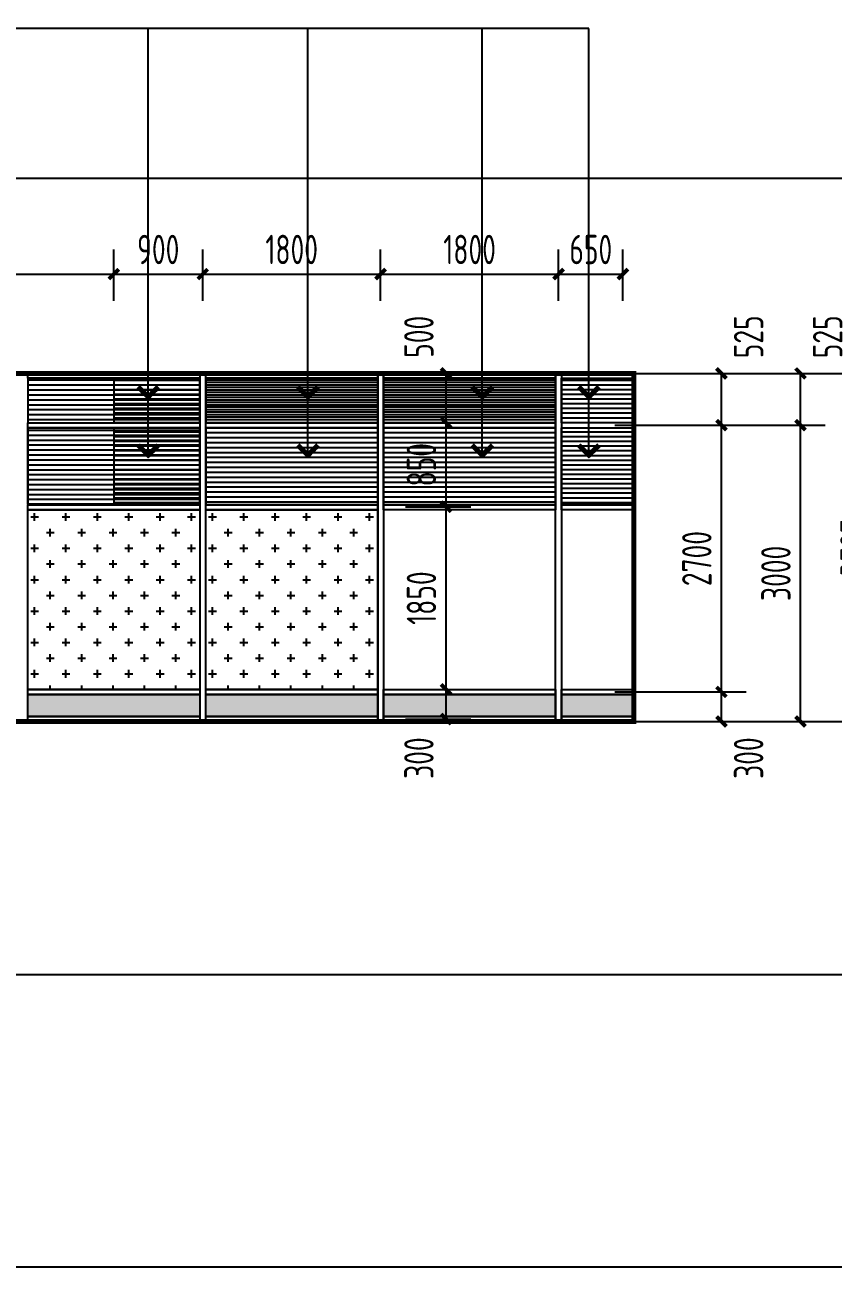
# Model space of a CAD drawing. Extents: x 72637 to 526294, y -245768 to 30884.
# Drawn here: x 315894 to 324072, y -110581 to -98005 of the extents above; entities that cross this region are included whole.
import ezdxf

# ---------------------------------------------------------------- set-up
doc = ezdxf.new("R2010")
doc.units = 0
doc.header["$LTSCALE"] = 10
doc.header["$MEASUREMENT"] = 0
for name, color, linetype in [('01-标注_尺寸', 124, 'Continuous'), ('01-标注_符号', 200, 'Continuous'), ('01-标注_轴线坐标', 132, 'Continuous'), ('05-填充_156', 156, 'Continuous'), ('05-填充_168', 168, 'Continuous'), ('A-C_玻璃幕墙', 140, 'Continuous'), ('E-立面轮廓', 241, 'Continuous')]:
    doc.layers.add(name, color=color, linetype=linetype)
doc.layers.add('04-不打印_辅助线', color=165, linetype='Continuous', plot=False)
doc.layers.add('DIM_MODI', color=6, linetype='Continuous', plot=False)
doc.styles.add('_TCH_DIM_T3', font='ROS1', dxfattribs={"width": 0.8, "bigfont": 'JD'})
doc.styles.add('logo-3', font='', dxfattribs={"width": 0.8})
doc.styles.get('logo-3').set_extended_font_data('SimSun')
doc.dimstyles.new('_TCH_ARCH&&100', dxfattribs={"dimtxt": 297.5, "dimasz": 100, "dimexe": 250, "dimexo": 300, "dimgap": 100, "dimtad": 1, "dimdec": 0, "dimzin": 0, "dimdsep": 46, "dimtxsty": '_TCH_DIM_T3', "dimblk": 'ARCHTICK', "dimcen": 0.09, "dimclrt": 7, "dimazin": 2, "dimtfac": 1, "dimtdec": 0, "dimtix": 1, "dimtmove": 2, "dimatfit": 3, "dimfxl": 0, "dimtolj": 1, "dimtzin": 0, "dimarcsym": 0})
doc.dimstyles.new('副本 ISO-1', dxfattribs={"dimtxt": 2.5, "dimasz": 1.5, "dimexe": 1.25, "dimexo": 0.625, "dimtad": 1, "dimdec": 0, "dimtxsty": 'logo-3', "dimblk": 'ARCHTICK', "dimcen": 2.5, "dimdle": 1, "dimadec": 0, "dimazin": 0, "dimtfac": 1, "dimtdec": 0, "dimtix": 1, "dimtmove": 0, "dimatfit": 3, "dimldrblk": 'AR', "dimfxl": 0, "dimarcsym": 0})
pattern_1 = [(0, (288166.377, -130556.814), (2e-14, 47.625), [])]

# ---------------------------------------------------------------- blocks, each defined once
blk = doc.blocks.new('*U167')
at = {"layer": '05-填充_168'}
h = blk.add_hatch(color=256, dxfattribs=at)
h.dxf.hatch_style = 1
h.paths.add_polyline_path([(1740, 50), (0, 50), (0, 275), (1740, 275)])
for points in [[(1740, 275), (0, 275), (0, 325), (1740, 325)], [(1740, 50), (0, 50), (0, 275), (1740, 275)], [(1740, 0), (0, 0), (0, 50), (1740, 50)]]:
    blk.add_lwpolyline(points, close=True)
blk = doc.blocks.new('*U436')
at = {"layer": '05-填充_156'}
h = blk.add_hatch(dxfattribs=at)
h.set_pattern_fill('_USER', color=256, scale=50, pattern_type=0)
h.set_pattern_definition([(0, (940, 50), (0, 50), [])])
h.paths.add_polyline_path([(0, 50), (1740, 50), (1740, 500), (0, 500)])
for points in [[(1740, 500), (0, 500), (0, 550), (1740, 550)], [(0, 50), (1740, 50), (1740, 500), (0, 500)], [(1740, 0), (0, 0), (0, 50), (1740, 50)]]:
    blk.add_lwpolyline(points, close=True)
blk = doc.blocks.new('*U437')
at = {"layer": '05-填充_168'}
h = blk.add_hatch(color=256, dxfattribs=at)
h.dxf.hatch_style = 1
h.paths.add_polyline_path([(732, 50), (0, 50), (0, 275), (732, 275)])
for points in [[(732, 275), (0, 275), (0, 325), (732, 325)], [(732, 50), (0, 50), (0, 275), (732, 275)], [(732, 0), (0, 0), (0, 50), (732, 50)]]:
    blk.add_lwpolyline(points, close=True)
blk = doc.blocks.new('_ArchTick')
at = {"color": 0, "linetype": 'ByBlock', "const_width": 0.4}
blk.add_lwpolyline([(-0.5, -0.5), (0.5, 0.5)], dxfattribs=at)
blk = doc.blocks.new('*X11')
at = {"color": 0}
for p, q in [((-1012.3036, 1692.7141), (-1012.3036, 1692.7306)), ((-1012.3035, 1692.7307), (-1012.2918, 1692.7307)), ((-1012.3026, 1692.7131), (-1012.3026, 1692.7316)), ((-1012.3025, 1692.7317), (-1012.2928, 1692.7317)), ((-1012.3016, 1692.7121), (-1012.3016, 1692.7326)), ((-1012.3015, 1692.7327), (-1012.2938, 1692.7327)), ((-1012.3006, 1692.7111), (-1012.3006, 1692.7336)), ((-1012.3005, 1692.7337), (-1012.2948, 1692.7337)), ((-1012.2996, 1692.7101), (-1012.2996, 1692.7346)), ((-1012.2995, 1692.7347), (-1012.2958, 1692.7347)), ((-1012.2986, 1692.7091), (-1012.2986, 1692.7356)), ((-1012.2985, 1692.7357), (-1012.2968, 1692.7357)), ((-1012.2976, 1692.7081), (-1012.2976, 1692.7364)), ((-1012.2966, 1692.7071), (-1012.2966, 1692.7354)), ((-1012.2956, 1692.7061), (-1012.2956, 1692.7344)), ((-1012.2946, 1692.7051), (-1012.2946, 1692.7334)), ((-1012.2936, 1692.7041), (-1012.2936, 1692.7324)), ((-1012.2926, 1692.7031), (-1012.2926, 1692.7314)), ((-1012.2916, 1692.7021), (-1012.2916, 1692.7304)), ((-1012.3116, 1692.7221), (-1012.3116, 1692.7226)), ((-1012.3115, 1692.7227), (-1012.2838, 1692.7227)), ((-1012.3111, 1692.7217), (-1012.2828, 1692.7217)), ((-1012.3106, 1692.7211), (-1012.3106, 1692.7236)), ((-1012.3105, 1692.7237), (-1012.2848, 1692.7237)), ((-1012.3101, 1692.7207), (-1012.2818, 1692.7207)), ((-1012.3096, 1692.7201), (-1012.3096, 1692.7246)), ((-1012.3095, 1692.7247), (-1012.2858, 1692.7247)), ((-1012.3091, 1692.7197), (-1012.2808, 1692.7197)), ((-1012.3086, 1692.7191), (-1012.3086, 1692.7256)), ((-1012.3085, 1692.7257), (-1012.2868, 1692.7257)), ((-1012.3081, 1692.7187), (-1012.2798, 1692.7187)), ((-1012.3076, 1692.7181), (-1012.3076, 1692.7266)), ((-1012.3075, 1692.7267), (-1012.2878, 1692.7267)), ((-1012.3071, 1692.7177), (-1012.2788, 1692.7177)), ((-1012.3066, 1692.7171), (-1012.3066, 1692.7276)), ((-1012.3065, 1692.7277), (-1012.2888, 1692.7277)), ((-1012.3061, 1692.7167), (-1012.2778, 1692.7167)), ((-1012.3056, 1692.7161), (-1012.3056, 1692.7286)), ((-1012.3055, 1692.7287), (-1012.2898, 1692.7287)), ((-1012.3051, 1692.7157), (-1012.2768, 1692.7157)), ((-1012.3046, 1692.7151), (-1012.3046, 1692.7296)), ((-1012.3045, 1692.7297), (-1012.2908, 1692.7297)), ((-1012.3041, 1692.7147), (-1012.2758, 1692.7147)), ((-1012.3031, 1692.7137), (-1012.2748, 1692.7137)), ((-1012.3021, 1692.7127), (-1012.2738, 1692.7127)), ((-1012.3011, 1692.7117), (-1012.2728, 1692.7117)), ((-1012.3001, 1692.7107), (-1012.2718, 1692.7107)), ((-1012.2991, 1692.7097), (-1012.2708, 1692.7097)), ((-1012.2981, 1692.7087), (-1012.2698, 1692.7087)), ((-1012.2971, 1692.7077), (-1012.2688, 1692.7077)), ((-1012.2961, 1692.7067), (-1012.2678, 1692.7067)), ((-1012.2951, 1692.7057), (-1012.2668, 1692.7057)), ((-1012.2941, 1692.7047), (-1012.2658, 1692.7047)), ((-1012.2931, 1692.7037), (-1012.2648, 1692.7037)), ((-1012.2921, 1692.7027), (-1012.2638, 1692.7027)), ((-1012.2911, 1692.7017), (-1012.2628, 1692.7017)), ((-1012.2906, 1692.7011), (-1012.2906, 1692.7294)), ((-1012.2901, 1692.7007), (-1012.2618, 1692.7007)), ((-1012.2896, 1692.7001), (-1012.2896, 1692.7284)), ((-1012.2891, 1692.6997), (-1012.2608, 1692.6997)), ((-1012.2886, 1692.6991), (-1012.2886, 1692.7274)), ((-1012.2881, 1692.6987), (-1012.2598, 1692.6987)), ((-1012.2876, 1692.6981), (-1012.2876, 1692.7264)), ((-1012.2871, 1692.6977), (-1012.2588, 1692.6977)), ((-1012.2866, 1692.6971), (-1012.2866, 1692.7254)), ((-1012.2861, 1692.6967), (-1012.2578, 1692.6967)), ((-1012.2856, 1692.6961), (-1012.2856, 1692.7244)), ((-1012.2851, 1692.6957), (-1012.2568, 1692.6957)), ((-1012.2846, 1692.6951), (-1012.2846, 1692.7234)), ((-1012.2841, 1692.6947), (-1012.2558, 1692.6947)), ((-1012.2836, 1692.6941), (-1012.2836, 1692.7224)), ((-1012.2831, 1692.6937), (-1012.2548, 1692.6937)), ((-1012.2826, 1692.6931), (-1012.2826, 1692.7214)), ((-1012.2821, 1692.6927), (-1012.2538, 1692.6927)), ((-1012.2816, 1692.6921), (-1012.2816, 1692.7204)), ((-1012.2811, 1692.6917), (-1012.2528, 1692.6917)), ((-1012.2806, 1692.6911), (-1012.2806, 1692.7194)), ((-1012.2801, 1692.6907), (-1012.2518, 1692.6907)), ((-1012.2796, 1692.6901), (-1012.2796, 1692.7184)), ((-1012.2791, 1692.6897), (-1012.2508, 1692.6897)), ((-1012.2786, 1692.6891), (-1012.2786, 1692.7174)), ((-1012.2781, 1692.6887), (-1012.2498, 1692.6887)), ((-1012.2776, 1692.6881), (-1012.2776, 1692.7164)), ((-1012.2771, 1692.6877), (-1012.2488, 1692.6877)), ((-1012.2766, 1692.6871), (-1012.2766, 1692.7154)), ((-1012.2766, 1692.6527), (-1012.2483, 1692.6527)), ((-1012.2766, 1692.6244), (-1012.2766, 1692.6527)), ((-1012.2761, 1692.6867), (-1012.2478, 1692.6867)), ((-1012.2756, 1692.6861), (-1012.2756, 1692.7144)), ((-1012.2756, 1692.6537), (-1012.2473, 1692.6537)), ((-1012.2756, 1692.6254), (-1012.2756, 1692.6537)), ((-1012.2751, 1692.6857), (-1012.2468, 1692.6857)), ((-1012.2746, 1692.6851), (-1012.2746, 1692.7134)), ((-1012.2746, 1692.6547), (-1012.2463, 1692.6547)), ((-1012.2746, 1692.6264), (-1012.2746, 1692.6547)), ((-1012.2741, 1692.6847), (-1012.2458, 1692.6847)), ((-1012.2736, 1692.6841), (-1012.2736, 1692.7124)), ((-1012.2736, 1692.6557), (-1012.2453, 1692.6557)), ((-1012.2736, 1692.6274), (-1012.2736, 1692.6557)), ((-1012.2731, 1692.6837), (-1012.2448, 1692.6837)), ((-1012.2726, 1692.6831), (-1012.2726, 1692.7114)), ((-1012.2726, 1692.6567), (-1012.2443, 1692.6567)), ((-1012.2726, 1692.6284), (-1012.2726, 1692.6567)), ((-1012.2721, 1692.6827), (-1012.2438, 1692.6827)), ((-1012.2716, 1692.6821), (-1012.2716, 1692.7104)), ((-1012.2716, 1692.6577), (-1012.2433, 1692.6577)), ((-1012.2716, 1692.6294), (-1012.2716, 1692.6577)), ((-1012.2711, 1692.6817), (-1012.2428, 1692.6817)), ((-1012.2706, 1692.6811), (-1012.2706, 1692.7094)), ((-1012.2706, 1692.6587), (-1012.2423, 1692.6587)), ((-1012.2706, 1692.6304), (-1012.2706, 1692.6587)), ((-1012.2701, 1692.6807), (-1012.2418, 1692.6807)), ((-1012.2696, 1692.6801), (-1012.2696, 1692.7084)), ((-1012.2696, 1692.6597), (-1012.2413, 1692.6597)), ((-1012.2696, 1692.6314), (-1012.2696, 1692.6597)), ((-1012.2691, 1692.6797), (-1012.2408, 1692.6797)), ((-1012.2686, 1692.6791), (-1012.2686, 1692.7074)), ((-1012.2686, 1692.6607), (-1012.2403, 1692.6607)), ((-1012.2686, 1692.6324), (-1012.2686, 1692.6607)), ((-1012.2681, 1692.6787), (-1012.2398, 1692.6787)), ((-1012.2676, 1692.6781), (-1012.2676, 1692.7064)), ((-1012.2676, 1692.6617), (-1012.2393, 1692.6617)), ((-1012.2676, 1692.6334), (-1012.2676, 1692.6617)), ((-1012.2671, 1692.6777), (-1012.2388, 1692.6777)), ((-1012.2666, 1692.6771), (-1012.2666, 1692.7054)), ((-1012.2666, 1692.6627), (-1012.2383, 1692.6627)), ((-1012.2666, 1692.6344), (-1012.2666, 1692.6627)), ((-1012.2661, 1692.6767), (-1012.2378, 1692.6767)), ((-1012.2656, 1692.6761), (-1012.2656, 1692.7044)), ((-1012.2656, 1692.6637), (-1012.2373, 1692.6637)), ((-1012.2656, 1692.6354), (-1012.2656, 1692.6637)), ((-1012.2651, 1692.6757), (-1012.2368, 1692.6757)), ((-1012.2646, 1692.6751), (-1012.2646, 1692.7034)), ((-1012.2646, 1692.6647), (-1012.2363, 1692.6647)), ((-1012.2646, 1692.6364), (-1012.2646, 1692.6647)), ((-1012.2641, 1692.6747), (-1012.2358, 1692.6747)), ((-1012.2636, 1692.6741), (-1012.2636, 1692.7024)), ((-1012.2636, 1692.6657), (-1012.2353, 1692.6657)), ((-1012.2636, 1692.6374), (-1012.2636, 1692.6657)), ((-1012.2631, 1692.6737), (-1012.2348, 1692.6737)), ((-1012.2626, 1692.6731), (-1012.2626, 1692.7014)), ((-1012.2626, 1692.6667), (-1012.2343, 1692.6667)), ((-1012.2626, 1692.6384), (-1012.2626, 1692.6667)), ((-1012.2621, 1692.6727), (-1012.2338, 1692.6727)), ((-1012.2616, 1692.6721), (-1012.2616, 1692.7004)), ((-1012.2616, 1692.6677), (-1012.2333, 1692.6677)), ((-1012.2616, 1692.6394), (-1012.2616, 1692.6677)), ((-1012.2611, 1692.6717), (-1012.2328, 1692.6717)), ((-1012.2606, 1692.6711), (-1012.2606, 1692.6994)), ((-1012.2606, 1692.6687), (-1012.2323, 1692.6687)), ((-1012.2606, 1692.6404), (-1012.2606, 1692.6687)), ((-1012.2601, 1692.6707), (-1012.2318, 1692.6707)), ((-1012.2596, 1692.6701), (-1012.2596, 1692.6984)), ((-1012.2596, 1692.6697), (-1012.2313, 1692.6697)), ((-1012.2596, 1692.6414), (-1012.2596, 1692.6697)), ((-1012.2586, 1692.6424), (-1012.2586, 1692.6974)), ((-1012.2576, 1692.6434), (-1012.2576, 1692.6964)), ((-1012.2566, 1692.6444), (-1012.2566, 1692.6954)), ((-1012.2556, 1692.6454), (-1012.2556, 1692.6944)), ((-1012.2546, 1692.6464), (-1012.2546, 1692.6934)), ((-1012.2536, 1692.6474), (-1012.2536, 1692.6924)), ((-1012.2526, 1692.6484), (-1012.2526, 1692.6914)), ((-1012.2516, 1692.6494), (-1012.2516, 1692.6904)), ((-1012.2506, 1692.6504), (-1012.2506, 1692.6894)), ((-1012.2496, 1692.6514), (-1012.2496, 1692.6884)), ((-1012.2486, 1692.6524), (-1012.2486, 1692.6874)), ((-1012.2476, 1692.6534), (-1012.2476, 1692.6864)), ((-1012.2466, 1692.6544), (-1012.2466, 1692.6854)), ((-1012.2456, 1692.6554), (-1012.2456, 1692.6844)), ((-1012.2446, 1692.6564), (-1012.2446, 1692.6834)), ((-1012.2436, 1692.6574), (-1012.2436, 1692.6824)), ((-1012.2426, 1692.6584), (-1012.2426, 1692.6814)), ((-1012.2416, 1692.6594), (-1012.2416, 1692.6804)), ((-1012.2406, 1692.6604), (-1012.2406, 1692.6794)), ((-1012.2396, 1692.6614), (-1012.2396, 1692.6784)), ((-1012.2386, 1692.6624), (-1012.2386, 1692.6774)), ((-1012.2376, 1692.6634), (-1012.2376, 1692.6764)), ((-1012.2366, 1692.6644), (-1012.2366, 1692.6754)), ((-1012.2356, 1692.6654), (-1012.2356, 1692.6744)), ((-1012.2346, 1692.6664), (-1012.2346, 1692.6734)), ((-1012.2336, 1692.6674), (-1012.2336, 1692.6724)), ((-1012.2326, 1692.6684), (-1012.2326, 1692.6714)), ((-1012.2316, 1692.6694), (-1012.2316, 1692.6704)), ((-1012.3116, 1692.6177), (-1012.2833, 1692.6177)), ((-1012.3116, 1692.6172), (-1012.3116, 1692.6177)), ((-1012.3111, 1692.6167), (-1012.2843, 1692.6167)), ((-1012.3106, 1692.6187), (-1012.2823, 1692.6187)), ((-1012.3106, 1692.6162), (-1012.3106, 1692.6187)), ((-1012.3101, 1692.6157), (-1012.2853, 1692.6157)), ((-1012.3096, 1692.6197), (-1012.2813, 1692.6197)), ((-1012.3096, 1692.6152), (-1012.3096, 1692.6197)), ((-1012.3091, 1692.6147), (-1012.2863, 1692.6147)), ((-1012.3086, 1692.6207), (-1012.2803, 1692.6207)), ((-1012.3086, 1692.6142), (-1012.3086, 1692.6207)), ((-1012.3081, 1692.6137), (-1012.2873, 1692.6137)), ((-1012.3076, 1692.6217), (-1012.2793, 1692.6217)), ((-1012.3076, 1692.6132), (-1012.3076, 1692.6217)), ((-1012.3071, 1692.6127), (-1012.2883, 1692.6127)), ((-1012.3066, 1692.6227), (-1012.2783, 1692.6227)), ((-1012.3066, 1692.6122), (-1012.3066, 1692.6227)), ((-1012.3061, 1692.6117), (-1012.2893, 1692.6117)), ((-1012.3056, 1692.6237), (-1012.2773, 1692.6237)), ((-1012.3056, 1692.6112), (-1012.3056, 1692.6237)), ((-1012.3051, 1692.6107), (-1012.2903, 1692.6107)), ((-1012.3046, 1692.6247), (-1012.2763, 1692.6247)), ((-1012.3046, 1692.6102), (-1012.3046, 1692.6247)), ((-1012.3041, 1692.6097), (-1012.2913, 1692.6097)), ((-1012.3036, 1692.6257), (-1012.2753, 1692.6257)), ((-1012.3036, 1692.6092), (-1012.3036, 1692.6257)), ((-1012.3031, 1692.6087), (-1012.2923, 1692.6087)), ((-1012.3026, 1692.6267), (-1012.2743, 1692.6267)), ((-1012.3026, 1692.6082), (-1012.3026, 1692.6267)), ((-1012.3021, 1692.6077), (-1012.2933, 1692.6077)), ((-1012.3016, 1692.6277), (-1012.2733, 1692.6277)), ((-1012.3016, 1692.6072), (-1012.3016, 1692.6277)), ((-1012.3011, 1692.6067), (-1012.2943, 1692.6067)), ((-1012.3006, 1692.6287), (-1012.2723, 1692.6287)), ((-1012.3006, 1692.6062), (-1012.3006, 1692.6287)), ((-1012.3001, 1692.6057), (-1012.2953, 1692.6057)), ((-1012.2996, 1692.6297), (-1012.2713, 1692.6297)), ((-1012.2996, 1692.6052), (-1012.2996, 1692.6297)), ((-1012.2991, 1692.6047), (-1012.2963, 1692.6047)), ((-1012.2986, 1692.6307), (-1012.2703, 1692.6307)), ((-1012.2986, 1692.6042), (-1012.2986, 1692.6307)), ((-1012.2981, 1692.6037), (-1012.2973, 1692.6037)), ((-1012.2976, 1692.6317), (-1012.2693, 1692.6317)), ((-1012.2976, 1692.6034), (-1012.2976, 1692.6317)), ((-1012.2966, 1692.6327), (-1012.2683, 1692.6327)), ((-1012.2966, 1692.6044), (-1012.2966, 1692.6327)), ((-1012.2956, 1692.6337), (-1012.2673, 1692.6337)), ((-1012.2956, 1692.6054), (-1012.2956, 1692.6337)), ((-1012.2946, 1692.6347), (-1012.2663, 1692.6347)), ((-1012.2946, 1692.6064), (-1012.2946, 1692.6347)), ((-1012.2936, 1692.6357), (-1012.2653, 1692.6357)), ((-1012.2936, 1692.6074), (-1012.2936, 1692.6357)), ((-1012.2926, 1692.6367), (-1012.2643, 1692.6367)), ((-1012.2926, 1692.6084), (-1012.2926, 1692.6367)), ((-1012.2916, 1692.6377), (-1012.2633, 1692.6377)), ((-1012.2916, 1692.6094), (-1012.2916, 1692.6377)), ((-1012.2906, 1692.6387), (-1012.2623, 1692.6387)), ((-1012.2906, 1692.6104), (-1012.2906, 1692.6387)), ((-1012.2896, 1692.6397), (-1012.2613, 1692.6397)), ((-1012.2896, 1692.6114), (-1012.2896, 1692.6397)), ((-1012.2886, 1692.6407), (-1012.2603, 1692.6407)), ((-1012.2886, 1692.6124), (-1012.2886, 1692.6407)), ((-1012.2876, 1692.6417), (-1012.2593, 1692.6417)), ((-1012.2876, 1692.6134), (-1012.2876, 1692.6417)), ((-1012.2866, 1692.6427), (-1012.2583, 1692.6427)), ((-1012.2866, 1692.6144), (-1012.2866, 1692.6427)), ((-1012.2856, 1692.6437), (-1012.2573, 1692.6437)), ((-1012.2856, 1692.6154), (-1012.2856, 1692.6437)), ((-1012.2846, 1692.6447), (-1012.2563, 1692.6447)), ((-1012.2846, 1692.6164), (-1012.2846, 1692.6447)), ((-1012.2836, 1692.6457), (-1012.2553, 1692.6457)), ((-1012.2836, 1692.6174), (-1012.2836, 1692.6457)), ((-1012.2826, 1692.6467), (-1012.2543, 1692.6467)), ((-1012.2826, 1692.6184), (-1012.2826, 1692.6467)), ((-1012.2816, 1692.6477), (-1012.2533, 1692.6477)), ((-1012.2816, 1692.6194), (-1012.2816, 1692.6477)), ((-1012.2806, 1692.6487), (-1012.2523, 1692.6487)), ((-1012.2806, 1692.6204), (-1012.2806, 1692.6487)), ((-1012.2796, 1692.6497), (-1012.2513, 1692.6497)), ((-1012.2796, 1692.6214), (-1012.2796, 1692.6497)), ((-1012.2786, 1692.6507), (-1012.2503, 1692.6507)), ((-1012.2786, 1692.6224), (-1012.2786, 1692.6507)), ((-1012.2776, 1692.6517), (-1012.2493, 1692.6517)), ((-1012.2776, 1692.6234), (-1012.2776, 1692.6517))]:
    blk.add_line(p, q, dxfattribs=at)
blk = doc.blocks.new('A-ARROW')
blk.add_lwpolyline([(0.0808, 0.0525), (0.0666, 0.0666), (0, 0), (0.0666, -0.0666), (0.0808, -0.0525), (0.0283, 0)], close=True)
at = {"rotation": 180}
blk.add_blockref('*X11', (-1012.2311, 1692.6699), dxfattribs=at)
blk = doc.blocks.new('AR')
at = {"xscale": -21.59999999986031, "yscale": 21.59999999999127, "zscale": 21.6, "rotation": 359.9999997162888}
blk.add_blockref('A-ARROW', (0, 0), dxfattribs=at)
blk = doc.blocks.new('*U2262')
at = {"layer": 'A-C_玻璃幕墙'}
blk.add_line((-635, 0), (1105, 0), dxfattribs=at)
blk = doc.blocks.new('*U2263')
at = {"layer": 'A-C_玻璃幕墙', "color": 0, "linetype": 'ByBlock', "lineweight": -2, "transparency": 16777216}
for p in [(0, 0), (0, -50), (0, -100), (0, -150), (0, -200), (0, -250), (0, -300), (0, -350)]:
    blk.add_blockref('*U2262', p, dxfattribs=at)
blk = doc.blocks.new('*U2292')
at = {"layer": 'A-C_玻璃幕墙'}
blk.add_line((-635, 0), (1105, 0), dxfattribs=at)
blk = doc.blocks.new('*U2293')
at = {"layer": 'A-C_玻璃幕墙', "color": 0, "linetype": 'ByBlock', "lineweight": -2, "transparency": 16777216}
for p in [(0, 0), (0, -50), (0, -100), (0, -150), (0, -200), (0, -250), (0, -300), (0, -350), (0, -400), (0, -450), (0, -500), (0, -550), (0, -600), (0, -650), (0, -700), (0, -750)]:
    blk.add_blockref('*U2292', p, dxfattribs=at)
blk = doc.blocks.new('*U2294')
at = {"layer": 'A-C_玻璃幕墙'}
blk.add_line((-635, 0), (1105, 0), dxfattribs=at)
blk = doc.blocks.new('*U2295')
at = {"layer": 'A-C_玻璃幕墙', "color": 0, "linetype": 'ByBlock', "lineweight": -2, "transparency": 16777216}
for p in [(0, 0), (0, -50), (0, -100), (0, -150), (0, -200), (0, -250), (0, -300), (0, -350)]:
    blk.add_blockref('*U2294', p, dxfattribs=at)
blk = doc.blocks.new('*U2296')
at = {"layer": 'A-C_玻璃幕墙'}
blk.add_line((-635, 0), (1105, 0), dxfattribs=at)
blk = doc.blocks.new('*U2297')
at = {"layer": 'A-C_玻璃幕墙', "color": 0, "linetype": 'ByBlock', "lineweight": -2, "transparency": 16777216}
for p in [(0, 0), (0, -50), (0, -100), (0, -150), (0, -200), (0, -250), (0, -300), (0, -350), (0, -400), (0, -450), (0, -500), (0, -550), (0, -600), (0, -650), (0, -700), (0, -750)]:
    blk.add_blockref('*U2296', p, dxfattribs=at)
blk = doc.blocks.new('*D2559')
at = {"layer": '01-标注_轴线坐标', "color": 0, "lineweight": -2, "transparency": 16777216}
for p, q in [((323492, -101533), (324792, -101533)), ((324542, -105058), (324542, -101533)), ((323492, -105058), (324792, -105058))]:
    blk.add_line(p, q, dxfattribs=at)
at = {"layer": 'Defpoints', "color": 0, "transparency": 16777216}
for p in [(323192, -101533), (324542, -101533), (323192, -105058)]:
    blk.add_point(p, dxfattribs=at)
at = {"layer": '01-标注_轴线坐标', "color": 0, "lineweight": -2, "transparency": 16777216, "xscale": 100, "yscale": 100, "zscale": 100}
for p, rotation in [((324542, -101533), 90), ((324542, -105058), 270)]:
    blk.add_blockref('_ArchTick', p, dxfattribs=dict(at, rotation=rotation))
at = {"layer": '01-标注_轴线坐标', "color": 7, "transparency": 16777216, "insert": (324293, -103295), "char_height": 297.5, "attachment_point": 5, "rotation": 90, "style": '_TCH_DIM_T3'}
blk.add_mtext('\\A1;3525', dxfattribs=at)
blk = doc.blocks.new('*D2560')
at = {"layer": '01-标注_轴线坐标', "color": 0, "lineweight": -2, "transparency": 16777216}
for p, q in [((322665, -102058), (323992, -102058)), ((323742, -105058), (323742, -102058)), ((322665, -105058), (323992, -105058))]:
    blk.add_line(p, q, dxfattribs=at)
at = {"layer": 'Defpoints', "color": 0, "transparency": 16777216}
for p in [(322365, -102058), (323742, -102058), (322365, -105058)]:
    blk.add_point(p, dxfattribs=at)
at = {"layer": '01-标注_轴线坐标', "color": 0, "lineweight": -2, "transparency": 16777216, "xscale": 100, "yscale": 100, "zscale": 100}
for p, rotation in [((323742, -102058), 90), ((323742, -105058), 270)]:
    blk.add_blockref('_ArchTick', p, dxfattribs=dict(at, rotation=rotation))
at = {"layer": '01-标注_轴线坐标', "color": 7, "transparency": 16777216, "insert": (323493, -103558), "char_height": 297.5, "attachment_point": 5, "rotation": 90, "style": '_TCH_DIM_T3'}
blk.add_mtext('\\A1;3000', dxfattribs=at)
blk = doc.blocks.new('*D2561')
at = {"layer": '01-标注_轴线坐标', "color": 0, "lineweight": -2, "transparency": 16777216}
for p, q in [((322665, -101533), (323992, -101533)), ((323742, -102058), (323742, -101533)), ((322665, -102058), (323992, -102058))]:
    blk.add_line(p, q, dxfattribs=at)
at = {"layer": 'Defpoints', "color": 0, "transparency": 16777216}
for p in [(322365, -101533), (323742, -101533), (322365, -102058)]:
    blk.add_point(p, dxfattribs=at)
at = {"layer": '01-标注_轴线坐标', "color": 0, "lineweight": -2, "transparency": 16777216, "xscale": 100, "yscale": 100, "zscale": 100}
for p, rotation in [((323742, -101533), 90), ((323742, -102058), 270)]:
    blk.add_blockref('_ArchTick', p, dxfattribs=dict(at, rotation=rotation))
at = {"layer": '01-标注_轴线坐标', "color": 7, "transparency": 16777216, "insert": (324017, -101163), "char_height": 297.5, "attachment_point": 5, "rotation": 90, "style": '_TCH_DIM_T3'}
blk.add_mtext('\\A1;525', dxfattribs=at)
blk = doc.blocks.new('*D2562')
at = {"layer": '01-标注_尺寸', "color": 0, "lineweight": -2, "transparency": 16777216}
for p, q in [((321865, -104758), (323192, -104758)), ((322942, -105058), (322942, -104758)), ((321865, -105058), (323192, -105058))]:
    blk.add_line(p, q, dxfattribs=at)
at = {"layer": 'Defpoints', "color": 0, "transparency": 16777216}
for p in [(321565, -104758), (322942, -104758), (321565, -105058)]:
    blk.add_point(p, dxfattribs=at)
at = {"layer": '01-标注_尺寸', "color": 0, "lineweight": -2, "transparency": 16777216, "xscale": 100, "yscale": 100, "zscale": 100}
for p, rotation in [((322942, -104758), 90), ((322942, -105058), 270)]:
    blk.add_blockref('_ArchTick', p, dxfattribs=dict(at, rotation=rotation))
at = {"layer": '01-标注_尺寸', "color": 7, "transparency": 16777216, "insert": (323217, -105428), "char_height": 297.5, "attachment_point": 5, "rotation": 90, "style": '_TCH_DIM_T3'}
blk.add_mtext('\\A1;300', dxfattribs=at)
blk = doc.blocks.new('*D2563')
at = {"layer": '01-标注_尺寸', "color": 0, "lineweight": -2, "transparency": 16777216}
for p, q in [((321865, -102058), (323192, -102058)), ((322942, -104758), (322942, -102058)), ((321865, -104758), (323192, -104758))]:
    blk.add_line(p, q, dxfattribs=at)
at = {"layer": 'Defpoints', "color": 0, "transparency": 16777216}
for p in [(321565, -102058), (322942, -102058), (321565, -104758)]:
    blk.add_point(p, dxfattribs=at)
at = {"layer": '01-标注_尺寸', "color": 0, "lineweight": -2, "transparency": 16777216, "xscale": 100, "yscale": 100, "zscale": 100}
for p, rotation in [((322942, -102058), 90), ((322942, -104758), 270)]:
    blk.add_blockref('_ArchTick', p, dxfattribs=dict(at, rotation=rotation))
at = {"layer": '01-标注_尺寸', "color": 7, "transparency": 16777216, "insert": (322693, -103408), "char_height": 297.5, "attachment_point": 5, "rotation": 90, "style": '_TCH_DIM_T3'}
blk.add_mtext('\\A1;2700', dxfattribs=at)
blk = doc.blocks.new('*D2564')
at = {"layer": '01-标注_尺寸', "color": 0, "lineweight": -2, "transparency": 16777216}
for p, q in [((321865, -101533), (323192, -101533)), ((322942, -102058), (322942, -101533)), ((321865, -102058), (323192, -102058))]:
    blk.add_line(p, q, dxfattribs=at)
at = {"layer": 'Defpoints', "color": 0, "transparency": 16777216}
for p in [(321565, -101533), (322942, -101533), (321565, -102058)]:
    blk.add_point(p, dxfattribs=at)
at = {"layer": '01-标注_尺寸', "color": 0, "lineweight": -2, "transparency": 16777216, "xscale": 100, "yscale": 100, "zscale": 100}
for p, rotation in [((322942, -101533), 90), ((322942, -102058), 270)]:
    blk.add_blockref('_ArchTick', p, dxfattribs=dict(at, rotation=rotation))
at = {"layer": '01-标注_尺寸', "color": 7, "transparency": 16777216, "insert": (323217, -101163), "char_height": 297.5, "attachment_point": 5, "rotation": 90, "style": '_TCH_DIM_T3'}
blk.add_mtext('\\A1;525', dxfattribs=at)
blk = doc.blocks.new('*D2577')
at = {"layer": '01-标注_尺寸', "color": 0, "lineweight": -2, "transparency": 16777216}
for p, q in [((319744, -101533), (320406, -101533)), ((320156, -102033), (320156, -101533)), ((319744, -102033), (320406, -102033))]:
    blk.add_line(p, q, dxfattribs=at)
at = {"layer": 'Defpoints', "color": 0, "transparency": 16777216}
for p in [(319444, -101533), (320156, -101533), (319444, -102033)]:
    blk.add_point(p, dxfattribs=at)
at = {"layer": '01-标注_尺寸', "color": 0, "lineweight": -2, "transparency": 16777216, "xscale": 100, "yscale": 100, "zscale": 100}
for p, rotation in [((320156, -101533), 90), ((320156, -102033), 270)]:
    blk.add_blockref('_ArchTick', p, dxfattribs=dict(at, rotation=rotation))
at = {"layer": '01-标注_尺寸', "color": 7, "transparency": 16777216, "insert": (319881, -101163), "char_height": 297.5, "attachment_point": 5, "rotation": 90, "style": '_TCH_DIM_T3'}
blk.add_mtext('\\A1;500', dxfattribs=at)
blk = doc.blocks.new('*D2578')
at = {"layer": '01-标注_尺寸', "color": 0, "lineweight": -2, "transparency": 16777216}
for p, q in [((319744, -102033), (320406, -102033)), ((320156, -102883), (320156, -102033)), ((319744, -102883), (320406, -102883))]:
    blk.add_line(p, q, dxfattribs=at)
at = {"layer": 'Defpoints', "color": 0, "transparency": 16777216}
for p in [(319444, -102033), (320156, -102033), (319444, -102883)]:
    blk.add_point(p, dxfattribs=at)
at = {"layer": '01-标注_尺寸', "color": 0, "lineweight": -2, "transparency": 16777216, "xscale": 100, "yscale": 100, "zscale": 100}
for p, rotation in [((320156, -102033), 90), ((320156, -102883), 270)]:
    blk.add_blockref('_ArchTick', p, dxfattribs=dict(at, rotation=rotation))
at = {"layer": '01-标注_尺寸', "color": 7, "transparency": 16777216, "insert": (319907, -102458), "char_height": 297.5, "attachment_point": 5, "rotation": 90, "style": '_TCH_DIM_T3'}
blk.add_mtext('\\A1;850', dxfattribs=at)
blk = doc.blocks.new('*D2579')
at = {"layer": '01-标注_尺寸', "color": 0, "lineweight": -2, "transparency": 16777216}
for p, q in [((319744, -102883), (320406, -102883)), ((320156, -104733), (320156, -102883)), ((319744, -104733), (320406, -104733))]:
    blk.add_line(p, q, dxfattribs=at)
at = {"layer": 'Defpoints', "color": 0, "transparency": 16777216}
for p in [(319444, -102883), (320156, -102883), (319444, -104733)]:
    blk.add_point(p, dxfattribs=at)
at = {"layer": '01-标注_尺寸', "color": 0, "lineweight": -2, "transparency": 16777216, "xscale": 100, "yscale": 100, "zscale": 100}
for p, rotation in [((320156, -102883), 90), ((320156, -104733), 270)]:
    blk.add_blockref('_ArchTick', p, dxfattribs=dict(at, rotation=rotation))
at = {"layer": '01-标注_尺寸', "color": 7, "transparency": 16777216, "insert": (319907, -103808), "char_height": 297.5, "attachment_point": 5, "rotation": 90, "style": '_TCH_DIM_T3'}
blk.add_mtext('\\A1;1850', dxfattribs=at)
blk = doc.blocks.new('*D2580')
at = {"layer": '01-标注_尺寸', "color": 0, "lineweight": -2, "transparency": 16777216}
for p, q in [((319744, -104733), (320406, -104733)), ((320156, -105033), (320156, -104733)), ((319744, -105033), (320406, -105033))]:
    blk.add_line(p, q, dxfattribs=at)
at = {"layer": 'Defpoints', "color": 0, "transparency": 16777216}
for p in [(319444, -104733), (320156, -104733), (319444, -105033)]:
    blk.add_point(p, dxfattribs=at)
at = {"layer": '01-标注_尺寸', "color": 0, "lineweight": -2, "transparency": 16777216, "xscale": 100, "yscale": 100, "zscale": 100}
for p, rotation in [((320156, -104733), 90), ((320156, -105033), 270)]:
    blk.add_blockref('_ArchTick', p, dxfattribs=dict(at, rotation=rotation))
at = {"layer": '01-标注_尺寸', "color": 7, "transparency": 16777216, "insert": (319881, -105428), "char_height": 297.5, "attachment_point": 5, "rotation": 90, "style": '_TCH_DIM_T3'}
blk.add_mtext('\\A1;300', dxfattribs=at)
blk = doc.blocks.new('*D2592')
at = {"layer": '01-标注_尺寸', "color": 0, "lineweight": -2, "transparency": 16777216}
for p, q in [((314094, -100797), (314094, -100278)), ((316794, -100797), (316794, -100278)), ((314094, -100528), (316794, -100528))]:
    blk.add_line(p, q, dxfattribs=at)
at = {"layer": 'Defpoints', "color": 0, "transparency": 16777216}
for p in [(316794, -100528), (314094, -101097), (316794, -101097)]:
    blk.add_point(p, dxfattribs=at)
at = {"layer": '01-标注_尺寸', "color": 0, "lineweight": -2, "transparency": 16777216, "xscale": 100, "yscale": 100, "zscale": 100, "rotation": 180}
blk.add_blockref('_ArchTick', (314094, -100528), dxfattribs=at)
at = {"layer": '01-标注_尺寸', "color": 0, "lineweight": -2, "transparency": 16777216, "xscale": 100, "yscale": 100, "zscale": 100}
blk.add_blockref('_ArchTick', (316794, -100528), dxfattribs=at)
at = {"layer": '01-标注_尺寸', "color": 7, "transparency": 16777216, "insert": (315444, -100279), "char_height": 297.5, "attachment_point": 5, "style": '_TCH_DIM_T3'}
blk.add_mtext('\\A1;2700', dxfattribs=at)
blk = doc.blocks.new('*D2593')
at = {"layer": '01-标注_尺寸', "color": 0, "lineweight": -2, "transparency": 16777216}
for p, q in [((316794, -100797), (316794, -100278)), ((317694, -100797), (317694, -100278)), ((316794, -100528), (317694, -100528))]:
    blk.add_line(p, q, dxfattribs=at)
at = {"layer": 'Defpoints', "color": 0, "transparency": 16777216}
for p in [(317694, -100528), (316794, -101097), (317694, -101097)]:
    blk.add_point(p, dxfattribs=at)
at = {"layer": '01-标注_尺寸', "color": 0, "lineweight": -2, "transparency": 16777216, "xscale": 100, "yscale": 100, "zscale": 100, "rotation": 180}
blk.add_blockref('_ArchTick', (316794, -100528), dxfattribs=at)
at = {"layer": '01-标注_尺寸', "color": 0, "lineweight": -2, "transparency": 16777216, "xscale": 100, "yscale": 100, "zscale": 100}
blk.add_blockref('_ArchTick', (317694, -100528), dxfattribs=at)
at = {"layer": '01-标注_尺寸', "color": 7, "transparency": 16777216, "insert": (317244, -100279), "char_height": 297.5, "attachment_point": 5, "style": '_TCH_DIM_T3'}
blk.add_mtext('\\A1;900', dxfattribs=at)
blk = doc.blocks.new('*D2594')
at = {"layer": '01-标注_尺寸', "color": 0, "lineweight": -2, "transparency": 16777216}
for p, q in [((317694, -100797), (317694, -100278)), ((319494, -100797), (319494, -100278)), ((317694, -100528), (319494, -100528))]:
    blk.add_line(p, q, dxfattribs=at)
at = {"layer": 'Defpoints', "color": 0, "transparency": 16777216}
for p in [(319494, -100528), (317694, -101097), (319494, -101097)]:
    blk.add_point(p, dxfattribs=at)
at = {"layer": '01-标注_尺寸', "color": 0, "lineweight": -2, "transparency": 16777216, "xscale": 100, "yscale": 100, "zscale": 100, "rotation": 180}
blk.add_blockref('_ArchTick', (317694, -100528), dxfattribs=at)
at = {"layer": '01-标注_尺寸', "color": 0, "lineweight": -2, "transparency": 16777216, "xscale": 100, "yscale": 100, "zscale": 100}
blk.add_blockref('_ArchTick', (319494, -100528), dxfattribs=at)
at = {"layer": '01-标注_尺寸', "color": 7, "transparency": 16777216, "insert": (318594, -100279), "char_height": 297.5, "attachment_point": 5, "style": '_TCH_DIM_T3'}
blk.add_mtext('\\A1;1800', dxfattribs=at)
blk = doc.blocks.new('*D2595')
at = {"layer": '01-标注_尺寸', "color": 0, "lineweight": -2, "transparency": 16777216}
for p, q in [((319494, -100797), (319494, -100278)), ((321294, -100797), (321294, -100278)), ((319494, -100528), (321294, -100528))]:
    blk.add_line(p, q, dxfattribs=at)
at = {"layer": 'Defpoints', "color": 0, "transparency": 16777216}
for p in [(321294, -100528), (319494, -101097), (321294, -101097)]:
    blk.add_point(p, dxfattribs=at)
at = {"layer": '01-标注_尺寸', "color": 0, "lineweight": -2, "transparency": 16777216, "xscale": 100, "yscale": 100, "zscale": 100, "rotation": 180}
blk.add_blockref('_ArchTick', (319494, -100528), dxfattribs=at)
at = {"layer": '01-标注_尺寸', "color": 0, "lineweight": -2, "transparency": 16777216, "xscale": 100, "yscale": 100, "zscale": 100}
blk.add_blockref('_ArchTick', (321294, -100528), dxfattribs=at)
at = {"layer": '01-标注_尺寸', "color": 7, "transparency": 16777216, "insert": (320394, -100279), "char_height": 297.5, "attachment_point": 5, "style": '_TCH_DIM_T3'}
blk.add_mtext('\\A1;1800', dxfattribs=at)
blk = doc.blocks.new('*D2596')
at = {"layer": '01-标注_尺寸', "color": 0, "lineweight": -2, "transparency": 16777216}
for p, q in [((321294, -100797), (321294, -100278)), ((321945, -100797), (321945, -100278)), ((321294, -100528), (321945, -100528))]:
    blk.add_line(p, q, dxfattribs=at)
at = {"layer": 'Defpoints', "color": 0, "transparency": 16777216}
for p in [(321945, -100528), (321294, -101097), (321945, -101097)]:
    blk.add_point(p, dxfattribs=at)
at = {"layer": '01-标注_尺寸', "color": 0, "lineweight": -2, "transparency": 16777216, "xscale": 100, "yscale": 100, "zscale": 100, "rotation": 180}
blk.add_blockref('_ArchTick', (321294, -100528), dxfattribs=at)
at = {"layer": '01-标注_尺寸', "color": 0, "lineweight": -2, "transparency": 16777216, "xscale": 100, "yscale": 100, "zscale": 100}
blk.add_blockref('_ArchTick', (321945, -100528), dxfattribs=at)
at = {"layer": '01-标注_尺寸', "color": 7, "transparency": 16777216, "insert": (321620, -100279), "char_height": 297.5, "attachment_point": 5, "style": '_TCH_DIM_T3'}
blk.add_mtext('\\A1;650', dxfattribs=at)

msp = doc.modelspace()

# ---------------------------------------------------------------- hatches: boundary and pattern name
at = {"layer": '05-填充_156'}
h = msp.add_hatch(dxfattribs=at)
h.set_pattern_fill('_USER', color=256, scale=50, pattern_type=0)
h.set_pattern_definition([(0, (316864.43, -102907.956), (0, 50), [])])
h.paths.add_polyline_path([(315924.4, -102862.9), (317664.4, -102862.9), (317664.4, -102083), (315924.4, -102083)])
h = msp.add_hatch(dxfattribs=at)
h.set_pattern_fill('CROSS', color=136, scale=100)
h.set_pattern_definition([(0, (314524.43, -104732.96), (158.75, 158.75), [79.375, -238.125]), (90, (314564.12, -104772.64), (-158.75, 158.75), [79.375, -238.125])])
h.paths.add_polyline_path([(315924.4, -102912.9), (317664.4, -102912.9), (317664.4, -104733), (315924.4, -104733)])
h = msp.add_hatch(dxfattribs=at)
h.set_pattern_fill('CROSS', color=136, scale=100)
h.set_pattern_definition([(0, (316324.43, -104732.96), (158.75, 158.75), [79.375, -238.125]), (90, (316364.12, -104772.64), (-158.75, 158.75), [79.375, -238.125])])
h.paths.add_polyline_path([(317724.4, -102912.9), (319464.4, -102912.9), (319464.4, -104733), (317724.4, -104733)])
at = {"layer": 'A-C_玻璃幕墙'}
h = msp.add_hatch(dxfattribs=at)
h.set_pattern_fill('ANSI31', color=256, scale=30, angle=315)
h.set_pattern_definition([(0, (442833.64, -130556.814), (2e-14, 47.625), [])])
h.paths.add_polyline_path([(316796.3, -101583), (317664.4, -101583), (317664.4, -102033), (316796.3, -102033)])
h = msp.add_hatch(dxfattribs=at)
h.set_pattern_fill('ANSI31', color=256, scale=30, angle=315)
h.set_pattern_definition(pattern_1)
h.paths.add_polyline_path([(321324.4, -101583), (322056.7, -101583), (322056.7, -102033), (321324.4, -102033)])
h = msp.add_hatch(dxfattribs=at)
h.set_pattern_fill('ANSI31', color=256, scale=30, angle=315)
h.set_pattern_definition(pattern_1)
h.paths.add_polyline_path([(316796.3, -102083), (317664.4, -102083), (317664.4, -102862.9), (316796.3, -102862.9)])
h = msp.add_hatch(dxfattribs=at)
h.set_pattern_fill('ANSI31', color=256, scale=30, angle=315)
h.set_pattern_definition(pattern_1)
h.paths.add_polyline_path([(321324.4, -102083), (322056.7, -102083), (322056.7, -102862.9), (321324.4, -102862.9)])

# ---------------------------------------------------------------- linework, layer by layer
at = {"layer": '01-标注_符号'}
msp.add_line((321601, -98043.2), (315802.5, -98043.2), dxfattribs=at)
at = {"layer": '04-不打印_辅助线'}
for points in [[(276006.9, -86708.1), (491047.3, -86708.1), (491047.3, -110581.4), (276006.9, -110581.4)], [(121958, -94242.8), (483151.6, -94242.8), (483151.6, -107623.6), (121958, -107623.6)]]:
    msp.add_lwpolyline(points, close=True, dxfattribs=at)
msp.add_lwpolyline([(86875.4, -99558), (483716.9, -99558)], dxfattribs=at)
at = {"layer": 'A-C_玻璃幕墙'}
for points in [[(319464.4, -101533), (319524.4, -101533), (319524.4, -105058), (319464.4, -105058)], [(321264.4, -101533), (321324.4, -101533), (321324.4, -105058), (321264.4, -105058)], [(315924.4, -102862.9), (317664.4, -102862.9), (317664.4, -102083), (315924.4, -102083)], [(317724.4, -102862.9), (319464.4, -102862.9), (319464.4, -102083), (317724.4, -102083)], [(317664.4, -102912.9), (315924.4, -102912.9), (315924.4, -102862.9), (317664.4, -102862.9)], [(319464.4, -102912.9), (317724.4, -102912.9), (317724.4, -102862.9), (319464.4, -102862.9)], [(321264.4, -102912.9), (319524.4, -102912.9), (319524.4, -102862.9), (321264.4, -102862.9)], [(322056.7, -102912.9), (321324.4, -102912.9), (321324.4, -102862.9), (322056.7, -102862.9)], [(315924.4, -102912.9), (317664.4, -102912.9), (317664.4, -104733), (315924.4, -104733)], [(317724.4, -102912.9), (319464.4, -102912.9), (319464.4, -104733), (317724.4, -104733)]]:
    msp.add_lwpolyline(points, close=True, dxfattribs=at)
at = {"layer": 'DIM_MODI'}
for points in [[(316796.3, -101583), (317664.4, -101583), (317664.4, -102033), (316796.3, -102033)], [(317724.4, -101583), (319464.4, -101583), (319464.4, -102033), (317724.4, -102033)], [(319524.4, -101583), (321264.4, -101583), (321264.4, -102033), (319524.4, -102033)], [(321324.4, -101583), (322056.7, -101583), (322056.7, -102033), (321324.4, -102033)], [(316796.3, -102083), (317664.4, -102083), (317664.4, -102862.9), (316796.3, -102862.9)], [(317724.4, -102083), (319464.4, -102083), (319464.4, -102862.9), (317724.4, -102862.9)], [(319524.4, -102083), (321264.4, -102083), (321264.4, -102862.9), (319524.4, -102862.9)], [(321324.4, -102083), (322056.7, -102083), (322056.7, -102862.9), (321324.4, -102862.9)]]:
    msp.add_lwpolyline(points, close=True, dxfattribs=at)
at = {"layer": 'DIM_MODI', "color": 5}
msp.add_lwpolyline([(315924.4, -102083), (317664.4, -102083), (317664.4, -102857.7), (315924.4, -102857.7)], close=True, dxfattribs=at)
at = {"layer": 'E-立面轮廓', "const_width": 50}
msp.add_lwpolyline([(311194.4, -101533), (322056.7, -101533), (322056.7, -105058), (311194.4, -105058)], close=True, dxfattribs=at)

# ---------------------------------------------------------------- block references
at = {"layer": 'A-C_玻璃幕墙'}
for name, p in [('*U436', (315924.4, -102083)), ('*U436', (317724.4, -102083)), ('*U436', (319524.4, -102083)), ('*U2263', (318359.4, -101623)), ('*U2295', (320159.4, -101623)), ('*U2293', (318359.4, -102083)), ('*U2297', (320159.4, -102083)), ('*U167', (315924.4, -105058)), ('*U167', (317724.4, -105058)), ('*U167', (319524.4, -105058)), ('*U437', (321324.4, -105058))]:
    msp.add_blockref(name, p, dxfattribs=at)

# ---------------------------------------------------------------- dimensions: what is measured, and where the dimension line sits
at = {"layer": '01-标注_尺寸'}
for p1, p2, distance, picture, middle in [((314094.4, -101096.9), (316794.3, -101096.9), 569, '*D2592', (315444.3, -100279.1)), ((316794.3, -101096.9), (317694.4, -101096.9), 569, '*D2593', (317244.3, -100279.1)), ((317694.4, -101096.9), (319494.4, -101096.9), 569, '*D2594', (318594.4, -100279.1)), ((319494.4, -101096.9), (321294.4, -101096.9), 569, '*D2595', (320394.4, -100279.1)), ((321294.4, -101096.9), (321944.7, -101096.9), 569, '*D2596', (321619.6, -100279.1)), ((319444, -102883), (319444, -102033), -712.1, '*D2578', (319907.3, -102458)), ((321565, -104758), (321565, -102058), -1376.8, '*D2563', (322693, -103408)), ((319444, -104733), (319444, -102883), -712.1, '*D2579', (319907.3, -103808))]:
    dim = msp.add_aligned_dim(p1=p1, p2=p2, distance=distance, dimstyle='_TCH_ARCH&&100', dxfattribs=at)
    dim.commit()
    dim.dimension.update_dxf_attribs({"geometry": picture, "text_midpoint": middle})
for base, p1, p2, picture, middle in [((320156.1, -101533), (319444, -102033), (319444, -101533), '*D2577', (319881.1, -101163)), ((322941.8, -101533), (321565, -102058), (321565, -101533), '*D2564', (323216.8, -101163)), ((320156.1, -104733), (319444, -105033), (319444, -104733), '*D2580', (319881.1, -105428)), ((322941.8, -104758), (321565, -105058), (321565, -104758), '*D2562', (323216.8, -105428))]:
    dim = msp.add_linear_dim(base=base, p1=p1, p2=p2, angle=90, dimstyle='_TCH_ARCH&&100', dxfattribs=at)
    dim.commit()
    dim.dimension.update_dxf_attribs({"geometry": picture, "text_midpoint": middle, "dimtype": 161})
at = {"layer": '01-标注_轴线坐标'}
dim = msp.add_linear_dim(base=(323741.8, -101533), p1=(322365, -102058), p2=(322365, -101533), angle=90, dimstyle='_TCH_ARCH&&100', dxfattribs=at)
dim.commit()
dim.dimension.update_dxf_attribs({"geometry": '*D2561', "text_midpoint": (324016.8, -101163), "dimtype": 161})
for p1, p2, distance, picture, middle in [((323191.8, -105058), (323191.8, -101533), -1350, '*D2559', (324293, -103295.5)), ((322365, -105058), (322365, -102058), -1376.8, '*D2560', (323493, -103558))]:
    dim = msp.add_aligned_dim(p1=p1, p2=p2, distance=distance, dimstyle='_TCH_ARCH&&100', dxfattribs=at)
    dim.commit()
    dim.dimension.update_dxf_attribs({"geometry": picture, "text_midpoint": middle})

# ---------------------------------------------------------------- leaders
at = {"layer": '01-标注_符号'}
for points in [[(317142.4, -102384.9), (317142.4, -98043.2)], [(318758.2, -102384.9), (318758.2, -98043.2)], [(320522.5, -102384.9), (320522.5, -98043.2)], [(321601, -102384.9), (321601, -98043.2)], [(317142.4, -101794.8), (317142.4, -98305.9)], [(318758.2, -101794.8), (318758.2, -98305.9)], [(320522.5, -101794.8), (320522.5, -98305.9)], [(321601, -101794.8), (321601, -98305.9)]]:
    msp.add_leader(points, dimstyle='副本 ISO-1', override={"dimasz": 75, "dimtad": 0}, dxfattribs=at)

doc.saveas('drawing.dxf')
